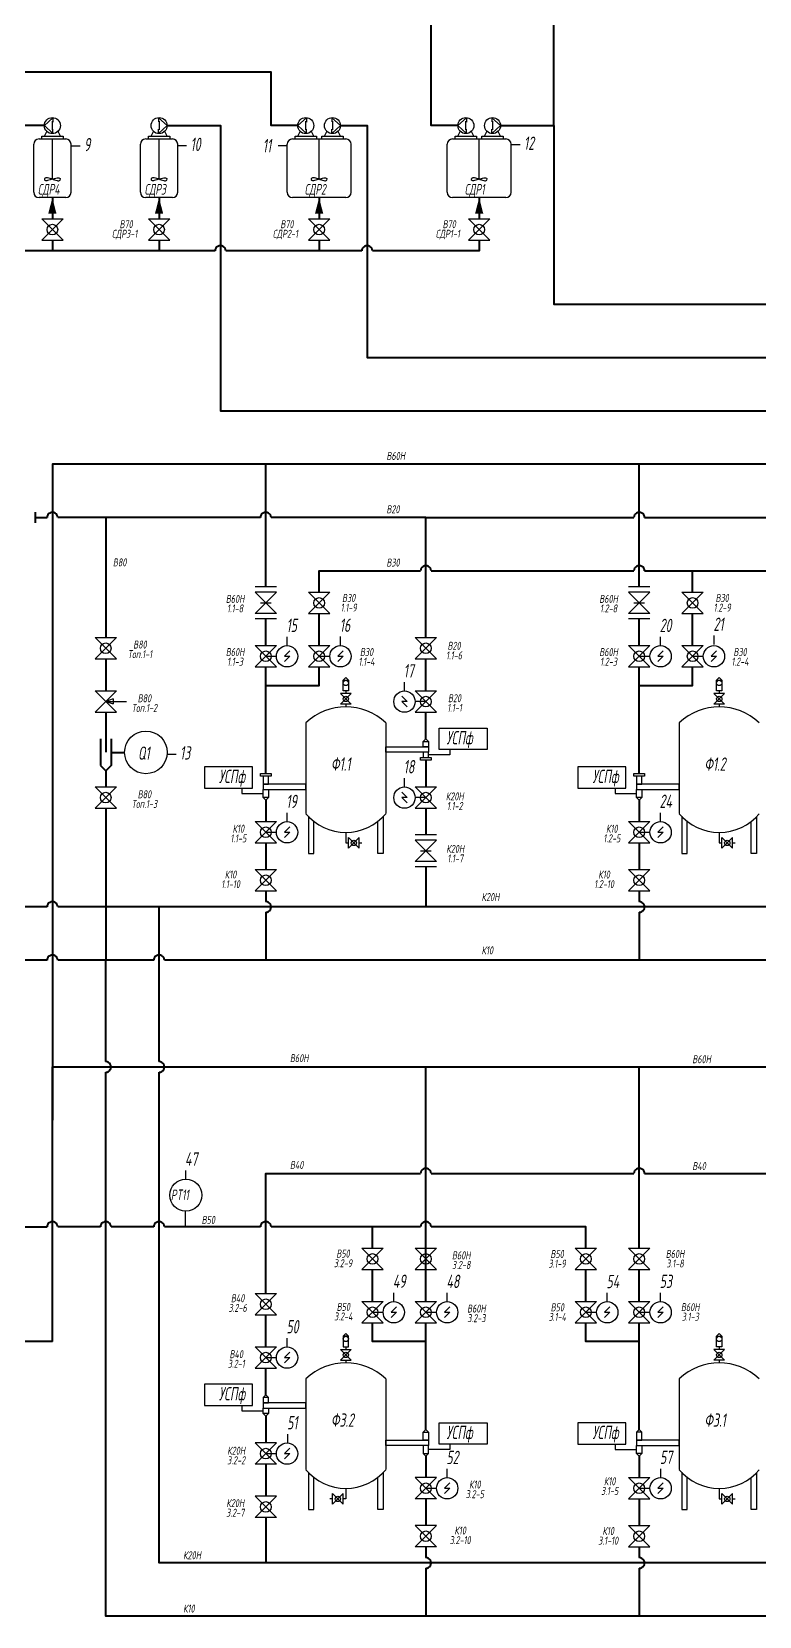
# Model space of a CAD drawing. Header units: millimetres. Extents: x 1510 to 10524, y 7125 to 13164.
# Drawn here: x 1748.2 to 1884.6, y 10878.7 to 11175.8 of the extents above; entities that cross this region are included whole.
import ezdxf

# ---------------------------------------------------------------- set-up
doc = ezdxf.new("R2010")
doc.units = ezdxf.units.MM
doc.header["$LTSCALE"] = 4
for name, color, linetype in [('1', 7, 'Continuous'), ('2', 7, 'Continuous'), ('В80', 1, 'Continuous'), ('Надписи', 7, 'Continuous')]:
    doc.layers.add(name, color=color, linetype=linetype)
doc.layers.add('В20', color=7, linetype='Continuous', lineweight=40, true_color=0x0a7800)
doc.layers.add('К10', color=7, linetype='Continuous', lineweight=40, true_color=0xffbe00)
for name, color, linetype, lineweight in [('В30', 136, 'Continuous', 40), ('В40', 142, 'Continuous', 40), ('В50', 180, 'Continuous', 40), ('В60Н', 140, 'Continuous', 40), ('В70', 120, 'Continuous', 40), ('К20Н', 33, 'Continuous', 40), ('Р1', 90, 'Continuous', 40), ('Р2', 220, 'Continuous', 40), ('Р3', 212, 'Continuous', 40), ('Р4', 50, 'Continuous', 40)]:
    doc.layers.add(name, color=color, linetype=linetype, lineweight=lineweight)
doc.styles.add('Eskd знаки', font='eskd.shx', dxfattribs={"width": 0.8, "oblique": 10})

msp = doc.modelspace()

# ---------------------------------------------------------------- linework, layer by layer
at = {"ltscale": 10}
for p, q in [((1750.6, 11158.22), (1752.21, 11159.71)), ((1752.21, 11159.71), (1752.21, 11158.9)), ((1773.6, 11158.22), (1771.99, 11159.71)), ((1771.99, 11159.71), (1771.99, 11158.91)), ((1798.1, 11158.22), (1799.71, 11159.71)), ((1799.71, 11159.71), (1799.71, 11158.9)), ((1806.1, 11158.22), (1804.49, 11159.71)), ((1804.49, 11159.71), (1804.49, 11158.91)), ((1828.1, 11158.22), (1829.71, 11159.71)), ((1829.71, 11159.71), (1829.71, 11158.9)), ((1836.1, 11158.22), (1834.49, 11159.71)), ((1834.49, 11159.71), (1834.49, 11158.91)), ((1750.6, 11158.22), (1752.21, 11156.72)), ((1752.1, 11157.41), (1752.1, 11159.03)), ((1752.21, 11156.72), (1752.21, 11157.53)), ((1773.6, 11158.22), (1771.99, 11156.72)), ((1771.99, 11156.72), (1771.99, 11157.53)), ((1772.1, 11159.03), (1772.1, 11157.41)), ((1798.1, 11158.22), (1799.71, 11156.72)), ((1799.6, 11157.41), (1799.6, 11159.03)), ((1799.71, 11156.72), (1799.71, 11157.53)), ((1806.1, 11158.22), (1804.49, 11156.72)), ((1804.49, 11156.72), (1804.49, 11157.53)), ((1804.6, 11159.03), (1804.6, 11157.41)), ((1828.1, 11158.22), (1829.71, 11156.72)), ((1829.6, 11157.41), (1829.6, 11159.03)), ((1829.71, 11156.72), (1829.71, 11157.53)), ((1836.1, 11158.22), (1834.49, 11156.72)), ((1834.49, 11156.72), (1834.49, 11157.53)), ((1834.6, 11159.03), (1834.6, 11157.41))]:
    msp.add_line(p, q, dxfattribs=at)
for p, q in [((1750.6, 11156.22), (1751.1, 11157.22)), ((1753.6, 11156.22), (1753.1, 11157.22)), ((1770.6, 11156.22), (1771.1, 11157.22)), ((1773.6, 11156.22), (1773.1, 11157.22)), ((1798.1, 11156.22), (1798.6, 11157.22)), ((1801.1, 11156.22), (1800.6, 11157.22)), ((1803.1, 11156.22), (1803.6, 11157.22)), ((1806.1, 11156.22), (1805.6, 11157.22)), ((1828.1, 11156.22), (1828.6, 11157.22)), ((1831.1, 11156.22), (1830.6, 11157.22)), ((1833.1, 11156.22), (1833.6, 11157.22)), ((1836.1, 11156.22), (1835.6, 11157.22)), ((1748.6, 11145.72), (1748.6, 11154.72)), ((1749.6, 11155.72), (1754.6, 11155.72)), ((1750.1, 11155.72), (1750.1, 11156.22)), ((1750.1, 11156.22), (1754.1, 11156.22)), ((1752.1, 11148.22), (1752.1, 11155.72)), ((1754.1, 11156.22), (1754.1, 11155.72)), ((1755.6, 11145.72), (1755.6, 11154.72)), ((1768.6, 11145.72), (1768.6, 11154.72)), ((1769.6, 11155.72), (1774.6, 11155.72)), ((1770.1, 11155.72), (1770.1, 11156.22)), ((1770.1, 11156.22), (1774.1, 11156.22)), ((1772.1, 11148.22), (1772.1, 11155.72)), ((1774.1, 11156.22), (1774.1, 11155.72)), ((1775.6, 11145.72), (1775.6, 11154.72)), ((1796.1, 11145.72), (1796.1, 11154.72)), ((1797.1, 11155.72), (1807.1, 11155.72)), ((1797.6, 11155.72), (1797.6, 11156.22)), ((1797.6, 11156.22), (1801.6, 11156.22)), ((1801.6, 11156.22), (1801.6, 11155.72)), ((1802.1, 11148.22), (1802.1, 11155.72)), ((1802.6, 11155.72), (1802.6, 11156.22)), ((1802.6, 11156.22), (1806.6, 11156.22)), ((1806.6, 11156.22), (1806.6, 11155.72)), ((1808.1, 11145.72), (1808.1, 11154.72)), ((1826.1, 11145.72), (1826.1, 11154.72)), ((1827.1, 11155.72), (1837.1, 11155.72)), ((1827.6, 11155.72), (1827.6, 11156.22)), ((1827.6, 11156.22), (1831.6, 11156.22)), ((1831.6, 11156.22), (1831.6, 11155.72)), ((1832.1, 11148.22), (1832.1, 11155.72)), ((1832.6, 11155.72), (1832.6, 11156.22)), ((1832.6, 11156.22), (1836.6, 11156.22)), ((1836.6, 11156.22), (1836.6, 11155.72)), ((1838.1, 11145.72), (1838.1, 11154.72)), ((1754.6, 11144.72), (1749.6, 11144.72)), ((1774.6, 11144.72), (1769.6, 11144.72)), ((1807.1, 11144.72), (1797.1, 11144.72)), ((1837.1, 11144.72), (1827.1, 11144.72)), ((1750.1, 11140.72), (1754.1, 11140.72)), ((1754.1, 11140.72), (1750.1, 11136.72)), ((1750.1, 11140.72), (1754.1, 11136.72)), ((1770.1, 11140.72), (1774.1, 11140.72)), ((1774.1, 11140.72), (1770.1, 11136.72)), ((1770.1, 11140.72), (1774.1, 11136.72)), ((1800.1, 11140.72), (1804.1, 11140.72)), ((1804.1, 11140.72), (1800.1, 11136.72)), ((1800.1, 11140.72), (1804.1, 11136.72)), ((1830.1, 11140.72), (1834.1, 11140.72)), ((1834.1, 11140.72), (1830.1, 11136.72)), ((1830.1, 11140.72), (1834.1, 11136.72)), ((1750.1, 11136.72), (1754.1, 11136.72)), ((1770.1, 11136.72), (1774.1, 11136.72)), ((1800.1, 11136.72), (1804.1, 11136.72)), ((1830.1, 11136.72), (1834.1, 11136.72)), ((1794.1, 11071.72), (1790.1, 11071.72)), ((1794.1, 11070.72), (1790.1, 11070.72)), ((1790.1, 11070.72), (1794.1, 11066.72)), ((1794.1, 11070.72), (1790.1, 11066.72)), ((1800.1, 11070.72), (1804.1, 11070.72)), ((1804.1, 11070.72), (1800.1, 11066.72)), ((1800.1, 11070.72), (1804.1, 11066.72)), ((1864.1, 11071.72), (1860.1, 11071.72)), ((1864.1, 11070.72), (1860.1, 11070.72)), ((1860.1, 11070.72), (1864.1, 11066.72)), ((1864.1, 11070.72), (1860.1, 11066.72)), ((1870.1, 11070.72), (1874.1, 11070.72)), ((1874.1, 11070.72), (1870.1, 11066.72)), ((1870.1, 11070.72), (1874.1, 11066.72)), ((1791.1, 11068.72), (1793.1, 11068.72)), ((1861.1, 11068.72), (1863.1, 11068.72)), ((1794.1, 11066.72), (1790.1, 11066.72)), ((1794.1, 11065.72), (1790.1, 11065.72)), ((1800.1, 11066.72), (1804.1, 11066.72)), ((1864.1, 11066.72), (1860.1, 11066.72)), ((1864.1, 11065.72), (1860.1, 11065.72)), ((1870.1, 11066.72), (1874.1, 11066.72)), ((1760.1, 11062.22), (1764.1, 11062.22)), ((1764.1, 11062.22), (1760.1, 11058.22)), ((1760.1, 11062.22), (1764.1, 11058.22)), ((1820.1, 11062.22), (1824.1, 11062.22)), ((1824.1, 11062.22), (1820.1, 11058.22)), ((1820.1, 11062.22), (1824.1, 11058.22)), ((1790.1, 11060.72), (1794.1, 11060.72)), ((1794.1, 11060.72), (1790.1, 11056.72)), ((1790.1, 11060.72), (1794.1, 11056.72)), ((1792.1, 11058.72), (1794.1, 11058.72)), ((1800.1, 11060.72), (1804.1, 11060.72)), ((1804.1, 11060.72), (1800.1, 11056.72)), ((1800.1, 11060.72), (1804.1, 11056.72)), ((1802.1, 11058.72), (1804.1, 11058.72)), ((1860.1, 11060.72), (1864.1, 11060.72)), ((1864.1, 11060.72), (1860.1, 11056.72)), ((1860.1, 11060.72), (1864.1, 11056.72)), ((1862.1, 11058.72), (1864.1, 11058.72)), ((1870.1, 11060.72), (1874.1, 11060.72)), ((1874.1, 11060.72), (1870.1, 11056.72)), ((1870.1, 11060.72), (1874.1, 11056.72)), ((1872.1, 11058.72), (1874.1, 11058.72)), ((1760.1, 11058.22), (1764.1, 11058.22)), ((1790.1, 11056.72), (1794.1, 11056.72)), ((1800.1, 11056.72), (1804.1, 11056.72)), ((1820.1, 11058.22), (1824.1, 11058.22)), ((1860.1, 11056.72), (1864.1, 11056.72)), ((1870.1, 11056.72), (1874.1, 11056.72)), ((1806.6, 11054.22), (1807.1, 11054.72)), ((1807.1, 11054.72), (1807.6, 11054.22)), ((1876.6, 11054.22), (1877.1, 11054.72)), ((1877.1, 11054.72), (1877.6, 11054.22)), ((1760.1, 11052.22), (1764.1, 11052.22)), ((1764.1, 11052.22), (1760.1, 11048.22)), ((1760.1, 11052.22), (1764.1, 11048.22)), ((1763.5, 11050.72), (1762.1, 11050.22)), ((1762.1, 11050.22), (1763.5, 11049.82)), ((1762.1, 11050.22), (1766.02, 11050.22)), ((1763.5, 11050.72), (1763.5, 11049.82)), ((1808.1, 11051.72), (1806.1, 11051.72)), ((1806.1, 11051.72), (1808.1, 11049.72)), ((1808.1, 11051.72), (1806.1, 11049.72)), ((1808.1, 11049.72), (1806.1, 11049.72)), ((1807.1, 11052.22), (1807.1, 11051.72)), ((1807.1, 11049.72), (1807.1, 11049.22)), ((1820.1, 11052.22), (1824.1, 11052.22)), ((1824.1, 11052.22), (1820.1, 11048.22)), ((1820.1, 11052.22), (1824.1, 11048.22)), ((1822.1, 11050.22), (1820.1, 11050.22)), ((1878.1, 11051.72), (1876.1, 11051.72)), ((1876.1, 11051.72), (1878.1, 11049.72)), ((1878.1, 11051.72), (1876.1, 11049.72)), ((1878.1, 11049.72), (1876.1, 11049.72)), ((1877.1, 11052.22), (1877.1, 11051.72)), ((1877.1, 11049.72), (1877.1, 11049.22)), ((1760.1, 11048.22), (1764.1, 11048.22)), ((1820.1, 11048.22), (1824.1, 11048.22)), ((1822.1, 11043.22), (1821.6, 11042.72)), ((1822.6, 11042.72), (1822.1, 11043.22)), ((1826.6, 11041.22), (1826.6, 11040.22)), ((1826.6, 11040.22), (1822.6, 11040.22)), ((1760.1, 11034.22), (1764.1, 11034.22)), ((1764.1, 11034.22), (1760.1, 11030.22)), ((1760.1, 11034.22), (1764.1, 11030.22)), ((1787.6, 11033.97), (1787.6, 11032.97)), ((1787.6, 11032.97), (1791.6, 11032.97)), ((1792.1, 11031.72), (1791.6, 11032.22)), ((1792.6, 11032.22), (1792.1, 11031.72)), ((1820.1, 11034.22), (1824.1, 11034.22)), ((1824.1, 11034.22), (1820.1, 11030.22)), ((1820.1, 11034.22), (1824.1, 11030.22)), ((1822.1, 11032.22), (1820.1, 11032.22)), ((1857.6, 11033.97), (1857.6, 11032.97)), ((1857.6, 11032.97), (1861.6, 11032.97)), ((1862.1, 11031.72), (1861.6, 11032.22)), ((1862.6, 11032.22), (1862.1, 11031.72)), ((1760.1, 11030.22), (1764.1, 11030.22)), ((1820.1, 11030.22), (1824.1, 11030.22)), ((1790.1, 11027.72), (1794.1, 11027.72)), ((1794.1, 11027.72), (1790.1, 11023.72)), ((1790.1, 11027.72), (1794.1, 11023.72)), ((1860.1, 11027.72), (1864.1, 11027.72)), ((1864.1, 11027.72), (1860.1, 11023.72)), ((1860.1, 11027.72), (1864.1, 11023.72)), ((1790.1, 11023.72), (1794.1, 11023.72)), ((1792.1, 11025.72), (1794.1, 11025.72)), ((1807.1, 11025.72), (1807.1, 11023.72)), ((1807.1, 11023.72), (1807.6, 11023.72)), ((1807.6, 11022.72), (1807.6, 11024.72)), ((1809.6, 11024.72), (1807.6, 11022.72)), ((1809.6, 11022.72), (1807.6, 11024.72)), ((1809.6, 11022.72), (1809.6, 11024.72)), ((1809.6, 11023.72), (1810.1, 11023.72)), ((1824.1, 11025.22), (1820.1, 11025.22)), ((1824.1, 11024.22), (1820.1, 11024.22)), ((1820.1, 11024.22), (1824.1, 11020.22)), ((1824.1, 11024.22), (1820.1, 11020.22)), ((1860.1, 11023.72), (1864.1, 11023.72)), ((1862.1, 11025.72), (1864.1, 11025.72)), ((1877.1, 11025.72), (1877.1, 11023.72)), ((1877.1, 11023.72), (1877.6, 11023.72)), ((1877.6, 11022.72), (1877.6, 11024.72)), ((1879.6, 11024.72), (1877.6, 11022.72)), ((1879.6, 11022.72), (1877.6, 11024.72)), ((1879.6, 11022.72), (1879.6, 11024.72)), ((1879.6, 11023.72), (1880.1, 11023.72)), ((1824.1, 11020.22), (1820.1, 11020.22)), ((1821.1, 11022.22), (1823.1, 11022.22)), ((1790.1, 11018.72), (1794.1, 11018.72)), ((1794.1, 11014.72), (1790.1, 11018.72)), ((1790.1, 11014.72), (1794.1, 11018.72)), ((1824.1, 11019.22), (1820.1, 11019.22)), ((1860.1, 11018.72), (1864.1, 11018.72)), ((1864.1, 11014.72), (1860.1, 11018.72)), ((1860.1, 11014.72), (1864.1, 11018.72)), ((1790.1, 11014.72), (1794.1, 11014.72)), ((1860.1, 11014.72), (1864.1, 11014.72)), ((1810.1, 10947.72), (1814.1, 10947.72)), ((1814.1, 10947.72), (1810.1, 10943.72)), ((1810.1, 10947.72), (1814.1, 10943.72)), ((1820.1, 10947.72), (1824.1, 10947.72)), ((1824.1, 10947.72), (1820.1, 10943.72)), ((1820.1, 10947.72), (1824.1, 10943.72)), ((1850.1, 10947.72), (1854.1, 10947.72)), ((1854.1, 10947.72), (1850.1, 10943.72)), ((1850.1, 10947.72), (1854.1, 10943.72)), ((1860.1, 10947.72), (1864.1, 10947.72)), ((1864.1, 10947.72), (1860.1, 10943.72)), ((1860.1, 10947.72), (1864.1, 10943.72)), ((1810.1, 10943.72), (1814.1, 10943.72)), ((1820.1, 10943.72), (1824.1, 10943.72)), ((1850.1, 10943.72), (1854.1, 10943.72)), ((1860.1, 10943.72), (1864.1, 10943.72)), ((1790.1, 10939.22), (1794.1, 10939.22)), ((1794.1, 10939.22), (1790.1, 10935.22)), ((1790.1, 10939.22), (1794.1, 10935.22)), ((1810.1, 10937.72), (1814.1, 10937.72)), ((1814.1, 10937.72), (1810.1, 10933.72)), ((1810.1, 10937.72), (1814.1, 10933.72)), ((1820.1, 10937.72), (1824.1, 10937.72)), ((1824.1, 10937.72), (1820.1, 10933.72)), ((1820.1, 10937.72), (1824.1, 10933.72)), ((1850.1, 10937.72), (1854.1, 10937.72)), ((1854.1, 10937.72), (1850.1, 10933.72)), ((1850.1, 10937.72), (1854.1, 10933.72)), ((1860.1, 10937.72), (1864.1, 10937.72)), ((1864.1, 10937.72), (1860.1, 10933.72)), ((1860.1, 10937.72), (1864.1, 10933.72)), ((1790.1, 10935.22), (1794.1, 10935.22)), ((1812.1, 10935.72), (1814.1, 10935.72)), ((1822.1, 10935.72), (1824.1, 10935.72)), ((1852.1, 10935.72), (1854.1, 10935.72)), ((1862.1, 10935.72), (1864.1, 10935.72)), ((1807.1, 10931.72), (1806.6, 10931.22)), ((1807.6, 10931.22), (1807.1, 10931.72)), ((1810.1, 10933.72), (1814.1, 10933.72)), ((1820.1, 10933.72), (1824.1, 10933.72)), ((1850.1, 10933.72), (1854.1, 10933.72)), ((1860.1, 10933.72), (1864.1, 10933.72)), ((1876.6, 10931.22), (1877.1, 10931.72)), ((1877.1, 10931.72), (1877.6, 10931.22)), ((1790.1, 10929.22), (1794.1, 10929.22)), ((1794.1, 10929.22), (1790.1, 10925.22)), ((1790.1, 10929.22), (1794.1, 10925.22)), ((1806.1, 10928.72), (1808.1, 10928.72)), ((1808.1, 10928.72), (1806.1, 10926.72)), ((1806.1, 10928.72), (1808.1, 10926.72)), ((1807.1, 10929.22), (1807.1, 10928.72)), ((1878.1, 10928.72), (1876.1, 10928.72)), ((1876.1, 10928.72), (1878.1, 10926.72)), ((1878.1, 10928.72), (1876.1, 10926.72)), ((1877.1, 10929.22), (1877.1, 10928.72)), ((1790.1, 10925.22), (1794.1, 10925.22)), ((1792.1, 10927.22), (1794.1, 10927.22)), ((1806.1, 10926.72), (1808.1, 10926.72)), ((1807.1, 10926.72), (1807.1, 10926.22)), ((1878.1, 10926.72), (1876.1, 10926.72)), ((1877.1, 10926.72), (1877.1, 10926.22)), ((1791.6, 10919.72), (1792.1, 10920.22)), ((1792.1, 10920.22), (1792.6, 10919.72)), ((1787.6, 10918.22), (1787.6, 10917.22)), ((1787.6, 10917.22), (1791.6, 10917.22)), ((1791.6, 10916.72), (1792.1, 10916.22)), ((1792.1, 10916.22), (1792.6, 10916.72)), ((1821.6, 10913.22), (1822.1, 10913.72)), ((1822.1, 10913.72), (1822.6, 10913.22)), ((1862.1, 10913.72), (1861.6, 10913.22)), ((1862.6, 10913.22), (1862.1, 10913.72)), ((1794.1, 10911.22), (1790.1, 10911.22)), ((1790.1, 10911.22), (1794.1, 10907.22)), ((1794.1, 10911.22), (1790.1, 10907.22)), ((1826.6, 10910.97), (1826.6, 10909.97)), ((1857.6, 10910.97), (1857.6, 10909.97)), ((1794.1, 10907.22), (1790.1, 10907.22)), ((1792.1, 10909.22), (1794.1, 10909.22)), ((1821.6, 10909.22), (1822.1, 10908.72)), ((1822.1, 10908.72), (1822.6, 10909.22)), ((1826.6, 10909.97), (1822.6, 10909.97)), ((1857.6, 10909.97), (1861.6, 10909.97)), ((1862.1, 10908.72), (1861.6, 10909.22)), ((1862.6, 10909.22), (1862.1, 10908.72)), ((1824.1, 10904.72), (1820.1, 10904.72)), ((1820.1, 10904.72), (1824.1, 10900.72)), ((1824.1, 10904.72), (1820.1, 10900.72)), ((1860.1, 10904.72), (1864.1, 10904.72)), ((1864.1, 10904.72), (1860.1, 10900.72)), ((1860.1, 10904.72), (1864.1, 10900.72)), ((1794.1, 10901.22), (1790.1, 10901.22)), ((1790.1, 10897.22), (1794.1, 10901.22)), ((1794.1, 10897.22), (1790.1, 10901.22)), ((1804.6, 10899.72), (1804.6, 10901.72)), ((1804.6, 10901.72), (1806.6, 10899.72)), ((1804.6, 10899.72), (1806.6, 10901.72)), ((1806.6, 10899.72), (1806.6, 10901.72)), ((1807.1, 10902.72), (1807.1, 10900.72)), ((1822.1, 10902.72), (1824.1, 10902.72)), ((1862.1, 10902.72), (1864.1, 10902.72)), ((1877.1, 10902.72), (1877.1, 10900.72)), ((1877.6, 10899.72), (1877.6, 10901.72)), ((1879.6, 10901.72), (1877.6, 10899.72)), ((1879.6, 10899.72), (1877.6, 10901.72)), ((1879.6, 10899.72), (1879.6, 10901.72)), ((1804.6, 10900.72), (1804.1, 10900.72)), ((1807.1, 10900.72), (1806.6, 10900.72)), ((1824.1, 10900.72), (1820.1, 10900.72)), ((1860.1, 10900.72), (1864.1, 10900.72)), ((1877.1, 10900.72), (1877.6, 10900.72)), ((1879.6, 10900.72), (1880.1, 10900.72)), ((1794.1, 10897.22), (1790.1, 10897.22)), ((1824.1, 10895.72), (1820.1, 10895.72)), ((1820.1, 10891.72), (1824.1, 10895.72)), ((1824.1, 10891.72), (1820.1, 10895.72)), ((1860.1, 10895.72), (1864.1, 10895.72)), ((1864.1, 10891.72), (1860.1, 10895.72)), ((1860.1, 10891.72), (1864.1, 10895.72)), ((1824.1, 10891.72), (1820.1, 10891.72)), ((1860.1, 10891.72), (1864.1, 10891.72))]:
    msp.add_line(p, q)
at = {"color": 30, "true_color": 0xf26722}
for p, q in [((1796.6, 11059.72), (1795.6, 11058.72)), ((1795.6, 11058.72), (1796.6, 11058.72)), ((1796.6, 11058.72), (1795.6, 11057.72)), ((1806.6, 11059.72), (1805.6, 11058.72)), ((1805.6, 11058.72), (1806.6, 11058.72)), ((1806.6, 11058.72), (1805.6, 11057.72)), ((1866.6, 11059.72), (1865.6, 11058.72)), ((1865.6, 11058.72), (1866.6, 11058.72)), ((1866.6, 11058.72), (1865.6, 11057.72)), ((1876.6, 11059.72), (1875.6, 11058.72)), ((1875.6, 11058.72), (1876.6, 11058.72)), ((1876.6, 11058.72), (1875.6, 11057.72)), ((1817.6, 11051.22), (1818.6, 11050.22)), ((1818.6, 11050.22), (1817.6, 11050.22)), ((1817.6, 11050.22), (1818.6, 11049.22)), ((1817.6, 11033.22), (1818.6, 11032.22)), ((1818.6, 11032.22), (1817.6, 11032.22)), ((1817.6, 11032.22), (1818.6, 11031.22)), ((1796.6, 11026.72), (1795.6, 11025.72)), ((1866.6, 11026.72), (1865.6, 11025.72)), ((1795.6, 11025.72), (1796.6, 11025.72)), ((1796.6, 11025.72), (1795.6, 11024.72)), ((1865.6, 11025.72), (1866.6, 11025.72)), ((1866.6, 11025.72), (1865.6, 11024.72)), ((1777, 10954.66), (1777, 10951.72)), ((1816.6, 10936.72), (1815.6, 10935.72)), ((1815.6, 10935.72), (1816.6, 10935.72)), ((1816.6, 10935.72), (1815.6, 10934.72)), ((1826.6, 10936.72), (1825.6, 10935.72)), ((1825.6, 10935.72), (1826.6, 10935.72)), ((1826.6, 10935.72), (1825.6, 10934.72)), ((1856.6, 10936.72), (1855.6, 10935.72)), ((1855.6, 10935.72), (1856.6, 10935.72)), ((1856.6, 10935.72), (1855.6, 10934.72)), ((1866.6, 10936.72), (1865.6, 10935.72)), ((1865.6, 10935.72), (1866.6, 10935.72)), ((1866.6, 10935.72), (1865.6, 10934.72)), ((1796.6, 10928.22), (1795.6, 10927.22)), ((1795.6, 10927.22), (1796.6, 10927.22)), ((1796.6, 10927.22), (1795.6, 10926.22)), ((1796.6, 10910.22), (1795.6, 10909.22)), ((1795.6, 10909.22), (1796.6, 10909.22)), ((1796.6, 10909.22), (1795.6, 10908.22)), ((1826.6, 10903.72), (1825.6, 10902.72)), ((1825.6, 10902.72), (1826.6, 10902.72)), ((1826.6, 10902.72), (1825.6, 10901.72)), ((1866.6, 10903.72), (1865.6, 10902.72)), ((1865.6, 10902.72), (1866.6, 10902.72)), ((1866.6, 10902.72), (1865.6, 10901.72))]:
    msp.add_line(p, q, dxfattribs=at)
for points in [[(1806.6, 11054.22), (1807.6, 11054.22), (1807.6, 11052.22), (1806.6, 11052.22)], [(1876.6, 11054.22), (1877.6, 11054.22), (1877.6, 11052.22), (1876.6, 11052.22)], [(1833.6, 11041.22), (1824.6, 11041.22), (1824.6, 11045.22), (1833.6, 11045.22)], [(1780.6, 11033.97), (1789.6, 11033.97), (1789.6, 11037.97), (1780.6, 11037.97)], [(1850.6, 11033.97), (1859.6, 11033.97), (1859.6, 11037.97), (1850.6, 11037.97)], [(1807.6, 10931.22), (1806.6, 10931.22), (1806.6, 10929.22), (1807.6, 10929.22)], [(1876.6, 10931.22), (1877.6, 10931.22), (1877.6, 10929.22), (1876.6, 10929.22)], [(1780.6, 10918.22), (1789.6, 10918.22), (1789.6, 10922.22), (1780.6, 10922.22)], [(1833.6, 10910.97), (1824.6, 10910.97), (1824.6, 10914.97), (1833.6, 10914.97)], [(1850.6, 10910.97), (1859.6, 10910.97), (1859.6, 10914.97), (1850.6, 10914.97)]]:
    msp.add_lwpolyline(points, close=True)
for centre, radius in [((1752.1, 11158.22), 1.5), ((1772.1, 11158.22), 1.5), ((1799.6, 11158.22), 1.5), ((1804.6, 11158.22), 1.5), ((1829.6, 11158.22), 1.5), ((1834.6, 11158.22), 1.5), ((1752.1, 11138.72), 1), ((1772.1, 11138.72), 1), ((1802.1, 11138.72), 1), ((1832.1, 11138.72), 1), ((1802.1, 11068.72), 1), ((1872.1, 11068.72), 1), ((1762.1, 11060.22), 1), ((1792.1, 11058.72), 1), ((1802.1, 11058.72), 1), ((1822.1, 11060.22), 1), ((1862.1, 11058.72), 1), ((1872.1, 11058.72), 1), ((1807.1, 11053.72), 0.5), ((1877.1, 11053.72), 0.5), ((1807.1, 11050.72), 0.5), ((1822.1, 11050.22), 1), ((1877.1, 11050.72), 0.5), ((1762.1, 11032.22), 1), ((1822.1, 11032.22), 1), ((1792.1, 11025.72), 1), ((1862.1, 11025.72), 1), ((1808.6, 11023.72), 0.5), ((1878.6, 11023.72), 0.5), ((1792.1, 11016.72), 1), ((1862.1, 11016.72), 1), ((1812.1, 10945.72), 1), ((1822.1, 10945.72), 1), ((1852.1, 10945.72), 1), ((1862.1, 10945.72), 1), ((1792.1, 10937.22), 1), ((1812.1, 10935.72), 1), ((1822.1, 10935.72), 1), ((1852.1, 10935.72), 1), ((1862.1, 10935.72), 1), ((1807.1, 10930.72), 0.5), ((1877.1, 10930.72), 0.5), ((1792.1, 10927.22), 1), ((1807.1, 10927.72), 0.5), ((1877.1, 10927.72), 0.5), ((1792.1, 10909.22), 1), ((1805.6, 10900.72), 0.5), ((1822.1, 10902.72), 1), ((1862.1, 10902.72), 1), ((1878.6, 10900.72), 0.5), ((1792.1, 10899.22), 1), ((1822.1, 10893.72), 1), ((1862.1, 10893.72), 1)]:
    msp.add_circle(centre, radius)
for centre, radius in [((1796.1, 11058.72), 2), ((1806.1, 11058.72), 2), ((1866.1, 11058.72), 2), ((1876.1, 11058.72), 2), ((1818.1, 11050.22), 2), ((1769.64, 11040.71), 4), ((1818.1, 11032.22), 2), ((1796.1, 11025.72), 2), ((1866.1, 11025.72), 2), ((1777.11, 10957.68), 3), ((1816.1, 10935.72), 2), ((1826.1, 10935.72), 2), ((1856.1, 10935.72), 2), ((1866.1, 10935.72), 2), ((1796.1, 10927.22), 2), ((1796.1, 10909.22), 2), ((1826.1, 10902.72), 2), ((1866.1, 10902.72), 2)]:
    msp.add_circle(centre, radius, dxfattribs=at)
for centre, start, end in [((1749.6, 11154.72), 90, 180), ((1754.6, 11154.72), 0, 90), ((1769.6, 11154.72), 90, 180), ((1774.6, 11154.72), 0, 90), ((1797.1, 11154.72), 90, 180), ((1807.1, 11154.72), 0, 90), ((1827.1, 11154.72), 90, 180), ((1837.1, 11154.72), 0, 90), ((1749.6, 11145.72), 180, 270), ((1754.6, 11145.72), 270, 0), ((1769.6, 11145.72), 180, 270), ((1774.6, 11145.72), 270, 0), ((1797.1, 11145.72), 180, 270), ((1807.1, 11145.72), 270, 0), ((1827.1, 11145.72), 180, 270), ((1837.1, 11145.72), 270, 0)]:
    msp.add_arc(centre, 1, start, end)
at = {"ltscale": 50}
for centre, start, end in [((1750.8, 11148.16), 144.6538, 215.3462), ((1753.41, 11148.16), 324.6538, 35.3462), ((1770.8, 11148.16), 144.6538, 215.3462), ((1773.41, 11148.16), 324.6538, 35.3462), ((1800.8, 11148.16), 144.6538, 215.3462), ((1803.41, 11148.16), 324.6538, 35.3462), ((1830.8, 11148.16), 144.6538, 215.3462), ((1833.41, 11148.16), 324.6538, 35.3462)]:
    msp.add_arc(centre, 0.19, start, end, dxfattribs=at)
for points in [[(1752.1, 11148.22), (1751.21, 11148.41), (1750.66, 11148.31), (1750.64, 11148.27)], [(1752.1, 11148.22), (1751.21, 11147.91), (1750.66, 11148.02), (1750.64, 11148.05)], [(1752.1, 11148.22), (1752.99, 11148.41), (1753.54, 11148.31), (1753.56, 11148.27)], [(1752.1, 11148.22), (1752.99, 11147.91), (1753.54, 11148.02), (1753.56, 11148.05)], [(1772.1, 11148.22), (1771.21, 11148.41), (1770.66, 11148.31), (1770.64, 11148.27)], [(1772.1, 11148.22), (1771.21, 11147.91), (1770.66, 11148.02), (1770.64, 11148.05)], [(1772.1, 11148.22), (1772.99, 11148.41), (1773.54, 11148.31), (1773.56, 11148.27)], [(1772.1, 11148.22), (1772.99, 11147.91), (1773.54, 11148.02), (1773.56, 11148.05)], [(1802.1, 11148.22), (1801.21, 11148.41), (1800.66, 11148.31), (1800.64, 11148.27)], [(1802.1, 11148.22), (1801.21, 11147.91), (1800.66, 11148.02), (1800.64, 11148.05)], [(1802.1, 11148.22), (1802.99, 11148.41), (1803.54, 11148.31), (1803.56, 11148.27)], [(1802.1, 11148.22), (1802.99, 11147.91), (1803.54, 11148.02), (1803.56, 11148.05)], [(1832.1, 11148.22), (1831.21, 11148.41), (1830.66, 11148.31), (1830.64, 11148.27)], [(1832.1, 11148.22), (1831.21, 11147.91), (1830.66, 11148.02), (1830.64, 11148.05)], [(1832.1, 11148.22), (1832.99, 11148.41), (1833.54, 11148.31), (1833.56, 11148.27)], [(1832.1, 11148.22), (1832.99, 11147.91), (1833.54, 11148.02), (1833.56, 11148.05)]]:
    msp.add_spline(points, degree=3, dxfattribs=at)
at = {"layer": '1'}
for p, q in [((1799.6, 11046.24), (1799.6, 11029.22)), ((1814.6, 11046.24), (1814.6, 11029.22)), ((1869.6, 11046.24), (1869.6, 11029.22)), ((1800.1, 11028.72), (1800.1, 11021.72)), ((1801.1, 11021.72), (1801.1, 11027.72)), ((1813.1, 11021.72), (1813.1, 11027.72)), ((1814.1, 11028.68), (1814.1, 11021.72)), ((1870.1, 11028.72), (1870.1, 11021.72)), ((1871.1, 11021.72), (1871.1, 11027.72)), ((1883.1, 11021.72), (1883.1, 11027.72)), ((1884.1, 11028.68), (1884.1, 11021.72)), ((1800.1, 11021.72), (1801.1, 11021.72)), ((1814.1, 11021.72), (1813.1, 11021.72)), ((1870.1, 11021.72), (1871.1, 11021.72)), ((1884.1, 11021.72), (1883.1, 11021.72)), ((1799.6, 10923.24), (1799.6, 10906.22)), ((1814.6, 10923.24), (1814.6, 10906.22)), ((1869.6, 10923.24), (1869.6, 10906.22)), ((1800.1, 10905.68), (1800.1, 10898.72)), ((1801.1, 10898.72), (1801.1, 10904.72)), ((1813.1, 10898.72), (1813.1, 10904.72)), ((1814.1, 10905.72), (1814.1, 10898.72)), ((1870.1, 10905.72), (1870.1, 10898.72)), ((1871.1, 10898.72), (1871.1, 10904.72)), ((1883.1, 10898.72), (1883.1, 10904.72)), ((1884.1, 10905.68), (1884.1, 10898.72)), ((1800.1, 10898.72), (1801.1, 10898.72)), ((1814.1, 10898.72), (1813.1, 10898.72)), ((1870.1, 10898.72), (1871.1, 10898.72)), ((1884.1, 10898.72), (1883.1, 10898.72))]:
    msp.add_line(p, q, dxfattribs=at)
for points in [[(1822.6, 11040.72), (1814.6, 11040.72), (1814.6, 11041.72), (1822.6, 11041.72)], [(1822.6, 11041.72), (1821.6, 11041.72), (1821.6, 11042.72), (1822.6, 11042.72)], [(1821.1, 11039.72), (1823.1, 11039.72), (1823.1, 11039.22), (1821.1, 11039.22)], [(1822.6, 11040.72), (1821.6, 11040.72), (1821.6, 11039.72), (1822.6, 11039.72)], [(1793.1, 11036.22), (1791.1, 11036.22), (1791.1, 11036.72), (1793.1, 11036.72)], [(1791.6, 11034.72), (1792.6, 11034.72), (1792.6, 11036.22), (1791.6, 11036.22)], [(1863.1, 11036.22), (1861.1, 11036.22), (1861.1, 11036.72), (1863.1, 11036.72)], [(1861.6, 11034.72), (1862.6, 11034.72), (1862.6, 11036.22), (1861.6, 11036.22)], [(1791.6, 11033.72), (1799.6, 11033.72), (1799.6, 11034.72), (1791.6, 11034.72)], [(1791.6, 11033.72), (1792.6, 11033.72), (1792.6, 11032.22), (1791.6, 11032.22)], [(1861.6, 11033.72), (1869.6, 11033.72), (1869.6, 11034.72), (1861.6, 11034.72)], [(1861.6, 11033.72), (1862.6, 11033.72), (1862.6, 11032.22), (1861.6, 11032.22)], [(1791.6, 10918.72), (1792.6, 10918.72), (1792.6, 10919.72), (1791.6, 10919.72)], [(1791.6, 10917.72), (1799.6, 10917.72), (1799.6, 10918.72), (1791.6, 10918.72)], [(1791.6, 10917.72), (1792.6, 10917.72), (1792.6, 10916.72), (1791.6, 10916.72)], [(1822.6, 10911.72), (1821.6, 10911.72), (1821.6, 10913.22), (1822.6, 10913.22)], [(1861.6, 10911.72), (1862.6, 10911.72), (1862.6, 10913.22), (1861.6, 10913.22)], [(1822.6, 10910.72), (1814.6, 10910.72), (1814.6, 10911.72), (1822.6, 10911.72)], [(1822.6, 10910.72), (1821.6, 10910.72), (1821.6, 10909.22), (1822.6, 10909.22)], [(1861.6, 10910.72), (1869.6, 10910.72), (1869.6, 10911.72), (1861.6, 10911.72)], [(1861.6, 10910.72), (1862.6, 10910.72), (1862.6, 10909.22), (1861.6, 10909.22)]]:
    msp.add_lwpolyline(points, close=True, dxfattribs=at)
for centre, radius, start, end in [((1807.1, 11038.3), 10.92, 46.6141, 133.3859), ((1877.1, 11038.3), 10.92, 46.6141, 133.3859), ((1807.1, 11035.5), 9.79, 219.9662, 320.0338), ((1877.1, 11035.5), 9.79, 219.9662, 320.0338), ((1807.1, 10915.3), 10.92, 46.6141, 133.3859), ((1877.1, 10915.3), 10.92, 46.6141, 133.3859), ((1807.1, 10912.5), 9.79, 219.9662, 320.0338), ((1877.1, 10912.5), 9.79, 219.9662, 320.0338)]:
    msp.add_arc(centre, radius, start, end, dxfattribs=at)
at = {"layer": 'В20'}
for p, q in [((1748.86, 11085.72), (1748.86, 11083.72)), ((1822.1, 11052.22), (1822.1, 11058.22))]:
    msp.add_line(p, q, dxfattribs=at)
for points in [[(1748.86, 11084.72), (1751.1, 11084.72)], [(1791.1, 11084.72), (1753.1, 11084.72)], [(1822.1, 11084.72), (1793.1, 11084.72)], [(1822.1, 11062.22), (1822.1, 11084.72), (1861.1, 11084.72)], [(1863.1, 11084.72), (1931.1, 11084.72)], [(1822.1, 11043.22), (1822.1, 11048.22)]]:
    msp.add_lwpolyline(points, dxfattribs=at)
for centre in [(1752.1, 11084.72), (1792.1, 11084.72), (1862.1, 11084.72)]:
    msp.add_arc(centre, 1, 359.7459, 180.2541, dxfattribs=at)
at = {"layer": 'В30'}
for points in [[(1802.1, 11070.72), (1802.1, 11074.72), (1821.1, 11074.72)], [(1823.1, 11074.72), (1861.1, 11074.72)], [(1863.1, 11074.72), (1891.1, 11074.72)], [(1872.1, 11070.72), (1872.1, 11074.72)], [(1802.1, 11060.72), (1802.1, 11066.72)], [(1872.1, 11060.72), (1872.1, 11066.72)], [(1792.1, 11053.22), (1802.1, 11053.22), (1802.1, 11056.72)], [(1862.1, 11053.22), (1872.1, 11053.22), (1872.1, 11056.72)]]:
    msp.add_lwpolyline(points, dxfattribs=at)
for centre in [(1822.1, 11074.72), (1862.1, 11074.72)]:
    msp.add_arc(centre, 1, 359.7459, 180.2541, dxfattribs=at)
at = {"layer": 'В40'}
for points in [[(1792.1, 10939.22), (1792.1, 10961.72), (1821.1, 10961.72)], [(1823.1, 10961.72), (1861.1, 10961.72)], [(1863.1, 10961.72), (1923.35, 10961.72)], [(1792.1, 10929.22), (1792.1, 10935.22)], [(1792.1, 10920.22), (1792.1, 10925.22)]]:
    msp.add_lwpolyline(points, dxfattribs=at)
for centre in [(1822.1, 10961.72), (1862.1, 10961.72)]:
    msp.add_arc(centre, 1, 359.7459, 180.2541, dxfattribs=at)
at = {"layer": 'В50'}
msp.add_line((1707.34, 10951.71), (1751.1, 10951.72), dxfattribs=at)
for points in [[(1761.1, 10951.72), (1753.1, 10951.72)], [(1771.1, 10951.72), (1763.1, 10951.72)], [(1791.1, 10951.72), (1773.1, 10951.72)], [(1821.1, 10951.72), (1793.1, 10951.72)], [(1812.1, 10947.72), (1812.1, 10951.72)], [(1852.1, 10947.72), (1852.1, 10951.72), (1823.1, 10951.72)], [(1812.1, 10937.72), (1812.1, 10943.72)], [(1852.1, 10937.72), (1852.1, 10943.72)], [(1822.1, 10930.22), (1812.1, 10930.22), (1812.1, 10933.72)], [(1862.1, 10930.22), (1852.1, 10930.22), (1852.1, 10933.72)]]:
    msp.add_lwpolyline(points, dxfattribs=at)
for centre in [(1752.1, 10951.72), (1762.1, 10951.72), (1772.1, 10951.72), (1792.1, 10951.72), (1822.1, 10951.72)]:
    msp.add_arc(centre, 1, 359.7459, 180.2541, dxfattribs=at)
at = {"layer": 'В60Н'}
msp.add_line((1752.1, 10930.22), (1725.1, 10930.22), dxfattribs=at)
for points in [[(2030.85, 11071.72), (2030.85, 11094.72), (1752.1, 11094.72), (1752.1, 10971.72)], [(1792.1, 11071.72), (1792.1, 11094.72)], [(1862.1, 11071.72), (1862.1, 11094.72)], [(1792.1, 11060.72), (1792.1, 11065.72)], [(1862.1, 11060.72), (1862.1, 11065.72)], [(1792.1, 11036.72), (1792.1, 11056.72)], [(1862.1, 11036.72), (1862.1, 11056.72)], [(1752.1, 10930.22), (1752.1, 10981.72), (2003.35, 10981.72), (2003.35, 10948.72)], [(1822.1, 10937.72), (1822.1, 10981.72)], [(1862.1, 10947.72), (1862.1, 10981.72)], [(1862.1, 10937.72), (1862.1, 10943.72)], [(1822.1, 10913.72), (1822.1, 10933.72)], [(1862.1, 10913.72), (1862.1, 10933.72)]]:
    msp.add_lwpolyline(points, dxfattribs=at)
at = {"layer": 'В70'}
for points in [[(1752.1, 11141.72, 1.54, 0, 0), (1752.1, 11144.72, 0, 0, 0)], [(1772.1, 11141.72, 1.54, 0, 0), (1772.1, 11144.72, 0, 0, 0)], [(1802.1, 11141.72, 1.54, 0, 0), (1802.1, 11144.72, 0, 0, 0)], [(1832.1, 11141.72, 1.54, 0, 0), (1832.1, 11144.72, 0, 0, 0)]]:
    msp.add_lwpolyline(points, format="xyseb", dxfattribs=at)
for points in [[(1752.1, 11144.72), (1752.1, 11140.72)], [(1772.1, 11144.72), (1772.1, 11140.72)], [(1802.1, 11144.72), (1802.1, 11140.72)], [(1832.1, 11144.72), (1832.1, 11140.72)], [(1752.1, 11136.72), (1752.1, 11134.72)], [(1772.1, 11136.72), (1772.1, 11134.72)], [(1802.1, 11136.72), (1802.1, 11134.72)], [(1832.1, 11136.72), (1832.1, 11134.72), (1812.1, 11134.72)], [(1782.6, 11134.72), (1736.6, 11134.72)], [(1810.1, 11134.72), (1784.6, 11134.72)]]:
    msp.add_lwpolyline(points, dxfattribs=at)
for centre in [(1783.6, 11134.72), (1811.1, 11134.72)]:
    msp.add_arc(centre, 1, 359.7459, 180.2541, dxfattribs=at)
at = {"layer": 'В80', "lineweight": 40}
for p, q in [((1762.1, 11048.22), (1762.1, 11040.72)), ((1761.1, 11043.22), (1761.1, 11038.22)), ((1763.1, 11043.22), (1763.1, 11038.22)), ((1761.1, 11038.22), (1762.1, 11037.22)), ((1763.1, 11038.22), (1762.1, 11037.22)), ((1762.1, 11037.22), (1762.1, 11034.22))]:
    msp.add_line(p, q, dxfattribs=at)
for points in [[(1762.1, 11084.72), (1762.1, 11062.22)], [(1762.1, 11058.22), (1762.1, 11052.22)], [(1762.1, 11030.22), (1762.1, 11001.72)]]:
    msp.add_lwpolyline(points, dxfattribs=at)
at = {"layer": 'К10'}
for points in [[(1792.1, 11031.72), (1792.1, 11027.72)], [(1862.1, 11031.72), (1862.1, 11027.72)], [(1792.1, 11023.72), (1792.1, 11018.72)], [(1862.1, 11023.72), (1862.1, 11018.72)], [(2030.85, 11014.72), (2030.85, 11001.72), (1773.1, 11001.72)], [(1792.1, 11014.72), (1792.1, 11012.72)], [(1862.1, 11014.72), (1862.1, 11012.72)], [(1792.1, 11010.72), (1792.1, 11001.72)], [(1862.1, 11010.72), (1862.1, 11001.72)], [(1751.1, 11001.72), (1657.58, 11001.72)], [(1771.1, 11001.72), (1753.1, 11001.72)], [(1762.1, 10982.72), (1762.1, 11001.72)], [(2003.35, 10878.72), (1762.1, 10878.72), (1762.1, 10980.72)], [(1822.1, 10908.72), (1822.1, 10904.72)], [(1862.1, 10908.72), (1862.1, 10904.72)], [(1822.1, 10900.72), (1822.1, 10895.72)], [(1862.1, 10900.72), (1862.1, 10895.72)], [(1822.1, 10891.72), (1822.1, 10889.72)], [(1862.1, 10891.72), (1862.1, 10889.72)], [(1822.1, 10887.72), (1822.1, 10878.72)], [(1862.1, 10887.72), (1862.1, 10878.72)]]:
    msp.add_lwpolyline(points, dxfattribs=at)
for centre, start, end in [((1792.1, 11011.72), 269.7459, 90.2541), ((1862.1, 11011.72), 269.7459, 90.2541), ((1752.1, 11001.72), 359.7459, 180.2541), ((1772.1, 11001.72), 359.7459, 180.2541), ((1762.1, 10981.72), 269.7459, 90.2541), ((1822.1, 10888.72), 269.7459, 90.2541), ((1862.1, 10888.72), 269.7459, 90.2541)]:
    msp.add_arc(centre, 1, start, end, dxfattribs=at)
at = {"layer": 'К20Н'}
msp.add_line((1822.1, 11030.22), (1822.1, 11025.22), dxfattribs=at)
for points in [[(1822.1, 11039.22), (1822.1, 11034.22)], [(2003.35, 11019.22), (2003.35, 11011.72), (1753.1, 11011.72)], [(1822.1, 11019.22), (1822.1, 11011.72)], [(1751.1, 11011.72), (1657.58, 11011.72)], [(1772.1, 10982.72), (1772.1, 11011.72)], [(2030.85, 10896.22), (2030.85, 10888.72), (1772.1, 10888.72), (1772.1, 10980.72)], [(1792.1, 10916.22), (1792.1, 10911.22)], [(1792.1, 10907.22), (1792.1, 10901.22)], [(1792.1, 10897.22), (1792.1, 10888.72)]]:
    msp.add_lwpolyline(points, dxfattribs=at)
for centre, start, end in [((1752.1, 11011.72), 359.7459, 180.2541), ((1772.1, 10981.72), 269.7459, 90.2541)]:
    msp.add_arc(centre, 1, start, end, dxfattribs=at)
at = {"layer": 'Надписи', "color": 3}
for p, q in [((1755.64, 11154.43), (1757.31, 11154.43)), ((1775.6, 11154.48), (1777.26, 11154.48)), ((1794.42, 11154.51), (1796.09, 11154.51)), ((1838.1, 11154.69), (1839.76, 11154.69)), ((1796.12, 11060.72), (1796.12, 11062.38)), ((1806.11, 11060.75), (1806.11, 11062.41)), ((1866.09, 11060.71), (1866.09, 11062.37)), ((1876.16, 11060.93), (1876.16, 11062.59)), ((1818.08, 11052.19), (1818.08, 11053.86)), ((1773.64, 11040.39), (1775.3, 11040.39)), ((1818.08, 11034.22), (1818.08, 11035.89)), ((1796.1, 11027.71), (1796.1, 11029.38)), ((1866.08, 11027.74), (1866.08, 11029.4)), ((1777.11, 10960.67), (1777.11, 10962.33)), ((1816.08, 10937.74), (1816.08, 10939.4)), ((1826.12, 10937.72), (1826.12, 10939.38)), ((1856.11, 10937.69), (1856.11, 10939.35)), ((1866.09, 10937.73), (1866.09, 10939.39)), ((1796.13, 10929.22), (1796.13, 10930.88)), ((1796.24, 10911.22), (1796.24, 10912.88)), ((1826.11, 10904.71), (1826.11, 10906.37)), ((1866.14, 10904.74), (1866.14, 10906.4))]:
    msp.add_line(p, q, dxfattribs=at)
at = {"layer": 'Р1'}
for points in [[(1846.1, 11158.22), (1846.1, 11188.22), (1654.08, 11188.22), (1654.08, 11094.72)], [(1828.1, 11158.22), (1823.1, 11158.22), (1823.1, 11178.22), (1656.58, 11178.22), (1656.58, 11095.72)], [(1836.1, 11158.22), (1846.1, 11158.22)], [(1846.1, 11158.22), (1846.1, 11124.72), (1988.6, 11124.72), (1988.6, 11095.72)]]:
    msp.add_lwpolyline(points, dxfattribs=at)
at = {"layer": 'Р1', "color": 1}
msp.add_lwpolyline([(1763.14, 11040.71), (1765.64, 11040.71)], dxfattribs=at)
at = {"layer": 'Р2'}
msp.add_lwpolyline([(1750.6, 11158.22), (1735.6, 11158.22), (1735.6, 11084.72)], dxfattribs=at)
at = {"layer": 'Р3'}
for points in [[(1798.1, 11158.22), (1793.1, 11158.22), (1793.1, 11168.22), (1659.08, 11168.22), (1659.08, 11094.72)], [(1806.1, 11158.22), (1811.1, 11158.22), (1811.1, 11114.72), (1986.1, 11114.72), (1986.1, 11095.72)]]:
    msp.add_lwpolyline(points, dxfattribs=at)
at = {"layer": 'Р4'}
msp.add_lwpolyline([(1773.6, 11158.22), (1783.6, 11158.22), (1783.6, 11104.72), (1983.6, 11104.72), (1983.6, 11095.72)], dxfattribs=at)

# ---------------------------------------------------------------- texts
at = {"ltscale": 15, "width": 8.5, "attachment_point": 1, "style": 'Eskd знаки'}
for s, insert, char_height in [('СДР4', (1749.38, 11147.28), 2), ('СДР3', (1769.38, 11147.28), 2), ('СДР2', (1799.38, 11147.28), 2), ('СДР1', (1829.38, 11147.28), 2), ('Ф1.1', (1804.32, 11039.76), 2.5), ('Ф1.2', (1874.32, 11039.76), 2.5), ('Ф3.2', (1804.32, 10916.76), 2.5), ('Ф3.1', (1874.32, 10916.76), 2.5)]:
    msp.add_mtext(s, dxfattribs=dict(at, insert=insert, char_height=char_height))
at = {"layer": '1', "style": 'Eskd знаки'}
for s, width, insert, char_height, attachment_point in [('УСПф', 22.6346, (1825.97, 11044.7), 2.5, 1), ('УСПф', 22.6346, (1788.23, 11037.45), 2.5, 3), ('УСПф', 22.6346, (1858.23, 11037.45), 2.5, 3), ('PT11', 5.2243, (1774.32, 10958.74), 2, 1), ('УСПф', 22.6346, (1788.23, 10921.7), 2.5, 3), ('УСПф', 22.6346, (1825.97, 10914.45), 2.5, 1), ('УСПф', 22.6346, (1858.23, 10914.45), 2.5, 3)]:
    msp.add_mtext_dynamic_manual_height_columns(s, width=width, gutter_width=0.225, heights=[0], dxfattribs=dict(at, insert=insert, char_height=char_height, attachment_point=attachment_point))
at = {"layer": '2', "ltscale": 15, "insert": (1768.14, 11041.81), "char_height": 2.5, "width": 5.4804, "attachment_point": 1, "style": 'Eskd знаки'}
msp.add_mtext('Q1', dxfattribs=at)
at = {"layer": 'Надписи', "color": 3, "ltscale": 15, "char_height": 2.5, "width": 8.5, "attachment_point": 1, "line_spacing_factor": 0.72, "style": 'Eskd знаки'}
for s, insert in [('9', (1758.03, 11155.91)), ('10', (1777.98, 11155.96)), ('11', (1791.52, 11155.71)), ('12', (1840.48, 11156.17)), ('15', (1795.97, 11065.77)), ('16', (1805.96, 11065.8)), ('20', (1865.94, 11065.76)), ('21', (1876.01, 11065.98)), ('17', (1817.93, 11057.24)), ('13', (1776.02, 11041.86)), ('18', (1817.93, 11039.27)), ('19', (1795.94, 11032.76)), ('24', (1865.92, 11032.79)), ('47', (1776.96, 10965.72)), ('49', (1815.93, 10942.79)), ('48', (1825.97, 10942.77)), ('54', (1855.96, 10942.74)), ('53', (1865.93, 10942.78)), ('50', (1795.98, 10934.27)), ('51', (1796.09, 10916.27)), ('52', (1825.96, 10909.76)), ('57', (1865.99, 10909.79))]:
    msp.add_mtext(s, dxfattribs=dict(at, insert=insert))
at = {"layer": 'Надписи', "ltscale": 15, "char_height": 1.5, "width": 8.5, "line_spacing_factor": 0.72, "style": 'Eskd знаки'}
for s, insert, attachment_point in [('\\pi2.86578;В70\\P\\pi1.4398;СДР3-1', (1761.83, 11140.49), 1), ('\\pi2.86578;В70\\P\\pi1.4398;СДР2-1', (1791.97, 11140.49), 1), ('\\pi2.86578;В70\\P\\pi1.57313;СДР1-1', (1822.38, 11140.49), 1), ('В60Н^J1.1-8', (1786.35, 11068.59), 5), ('В30^J1.1-9', (1807.64, 11068.75), 5), ('В60Н^J1.2-8', (1856.35, 11068.59), 5), ('В30^J1.2-9', (1877.64, 11068.75), 5), ('В80^JТоп.1-1', (1768.52, 11060.02), 5), ('В60Н^J1.1-3', (1786.35, 11058.61), 5), ('В30^J1.1-4', (1810.99, 11058.62), 5), ('В20^J1.1-6', (1827.39, 11059.79), 5), ('В60Н^J1.2-3', (1856.35, 11058.61), 5), ('В30^J1.2-4', (1880.99, 11058.62), 5), ('В80^JТоп.1-2', (1769.36, 11049.94), 5), ('В20^J1.1-1', (1827.48, 11049.96), 5), ('В80^JТоп.1-3', (1769.36, 11031.94), 5), ('К20Н^J1.1-2', (1827.52, 11031.55), 5), ('К10^J1.1-5', (1786.96, 11025.49), 5), ('К10^J1.2-5', (1856.96, 11025.49), 5), ('К20Н^J1.1-7', (1827.61, 11021.72), 5), ('К10^J1.1-10', (1785.5, 11016.9), 5), ('К10^J1.2-10', (1855.5, 11016.9), 5), ('В50^J3.2-9', (1806.58, 10945.82), 5), ('В60Н^J3.2-8', (1828.74, 10945.5), 5), ('В50^J3.1-9', (1846.7, 10945.74), 5), ('В60Н^J3.1-8', (1868.81, 10945.77), 5), ('В40^J3.2-6', (1786.83, 10937.45), 5), ('В50^J3.2-4', (1806.64, 10935.84), 5), ('В60Н^J3.2-3', (1831.58, 10935.52), 5), ('В50^J3.1-4', (1846.75, 10935.75), 5), ('В60Н^J3.1-3', (1871.66, 10935.79), 5), ('В40^J3.2-1', (1786.57, 10926.97), 5), ('К20Н^J3.2-2', (1786.55, 10908.87), 5), ('К10^J3.2-5', (1831.28, 10902.52), 5), ('К10^J3.1-5', (1856.56, 10903.13), 5), ('К20Н^J3.2-7', (1786.38, 10899.04), 5), ('К10^J3.2-10', (1828.53, 10893.9), 5), ('К10^J3.1-10', (1856.28, 10893.81), 5)]:
    msp.add_mtext(s, dxfattribs=dict(at, insert=insert, attachment_point=attachment_point))
at = {"layer": 'Надписи', "ltscale": 15, "char_height": 1.5, "width": 8.5, "attachment_point": 1, "style": 'Eskd знаки'}
for s, insert in [('В60Н', (1814.72, 11097.04)), ('В20', (1814.72, 11087.04)), ('В80', (1763.45, 11077.08)), ('В30', (1814.72, 11077.04)), ('К20Н', (1832.54, 11014.33)), ('К10', (1832.54, 11004.33)), ('В60Н', (1796.63, 10984.12)), ('В60Н', (1872.05, 10983.92)), ('В40', (1796.63, 10964.09)), ('В40', (1872.05, 10963.88)), ('В50', (1780.08, 10953.79)), ('К20Н', (1776.6, 10890.91)), ('К10', (1776.6, 10880.91))]:
    msp.add_mtext(s, dxfattribs=dict(at, insert=insert))

doc.saveas('drawing.dxf')
